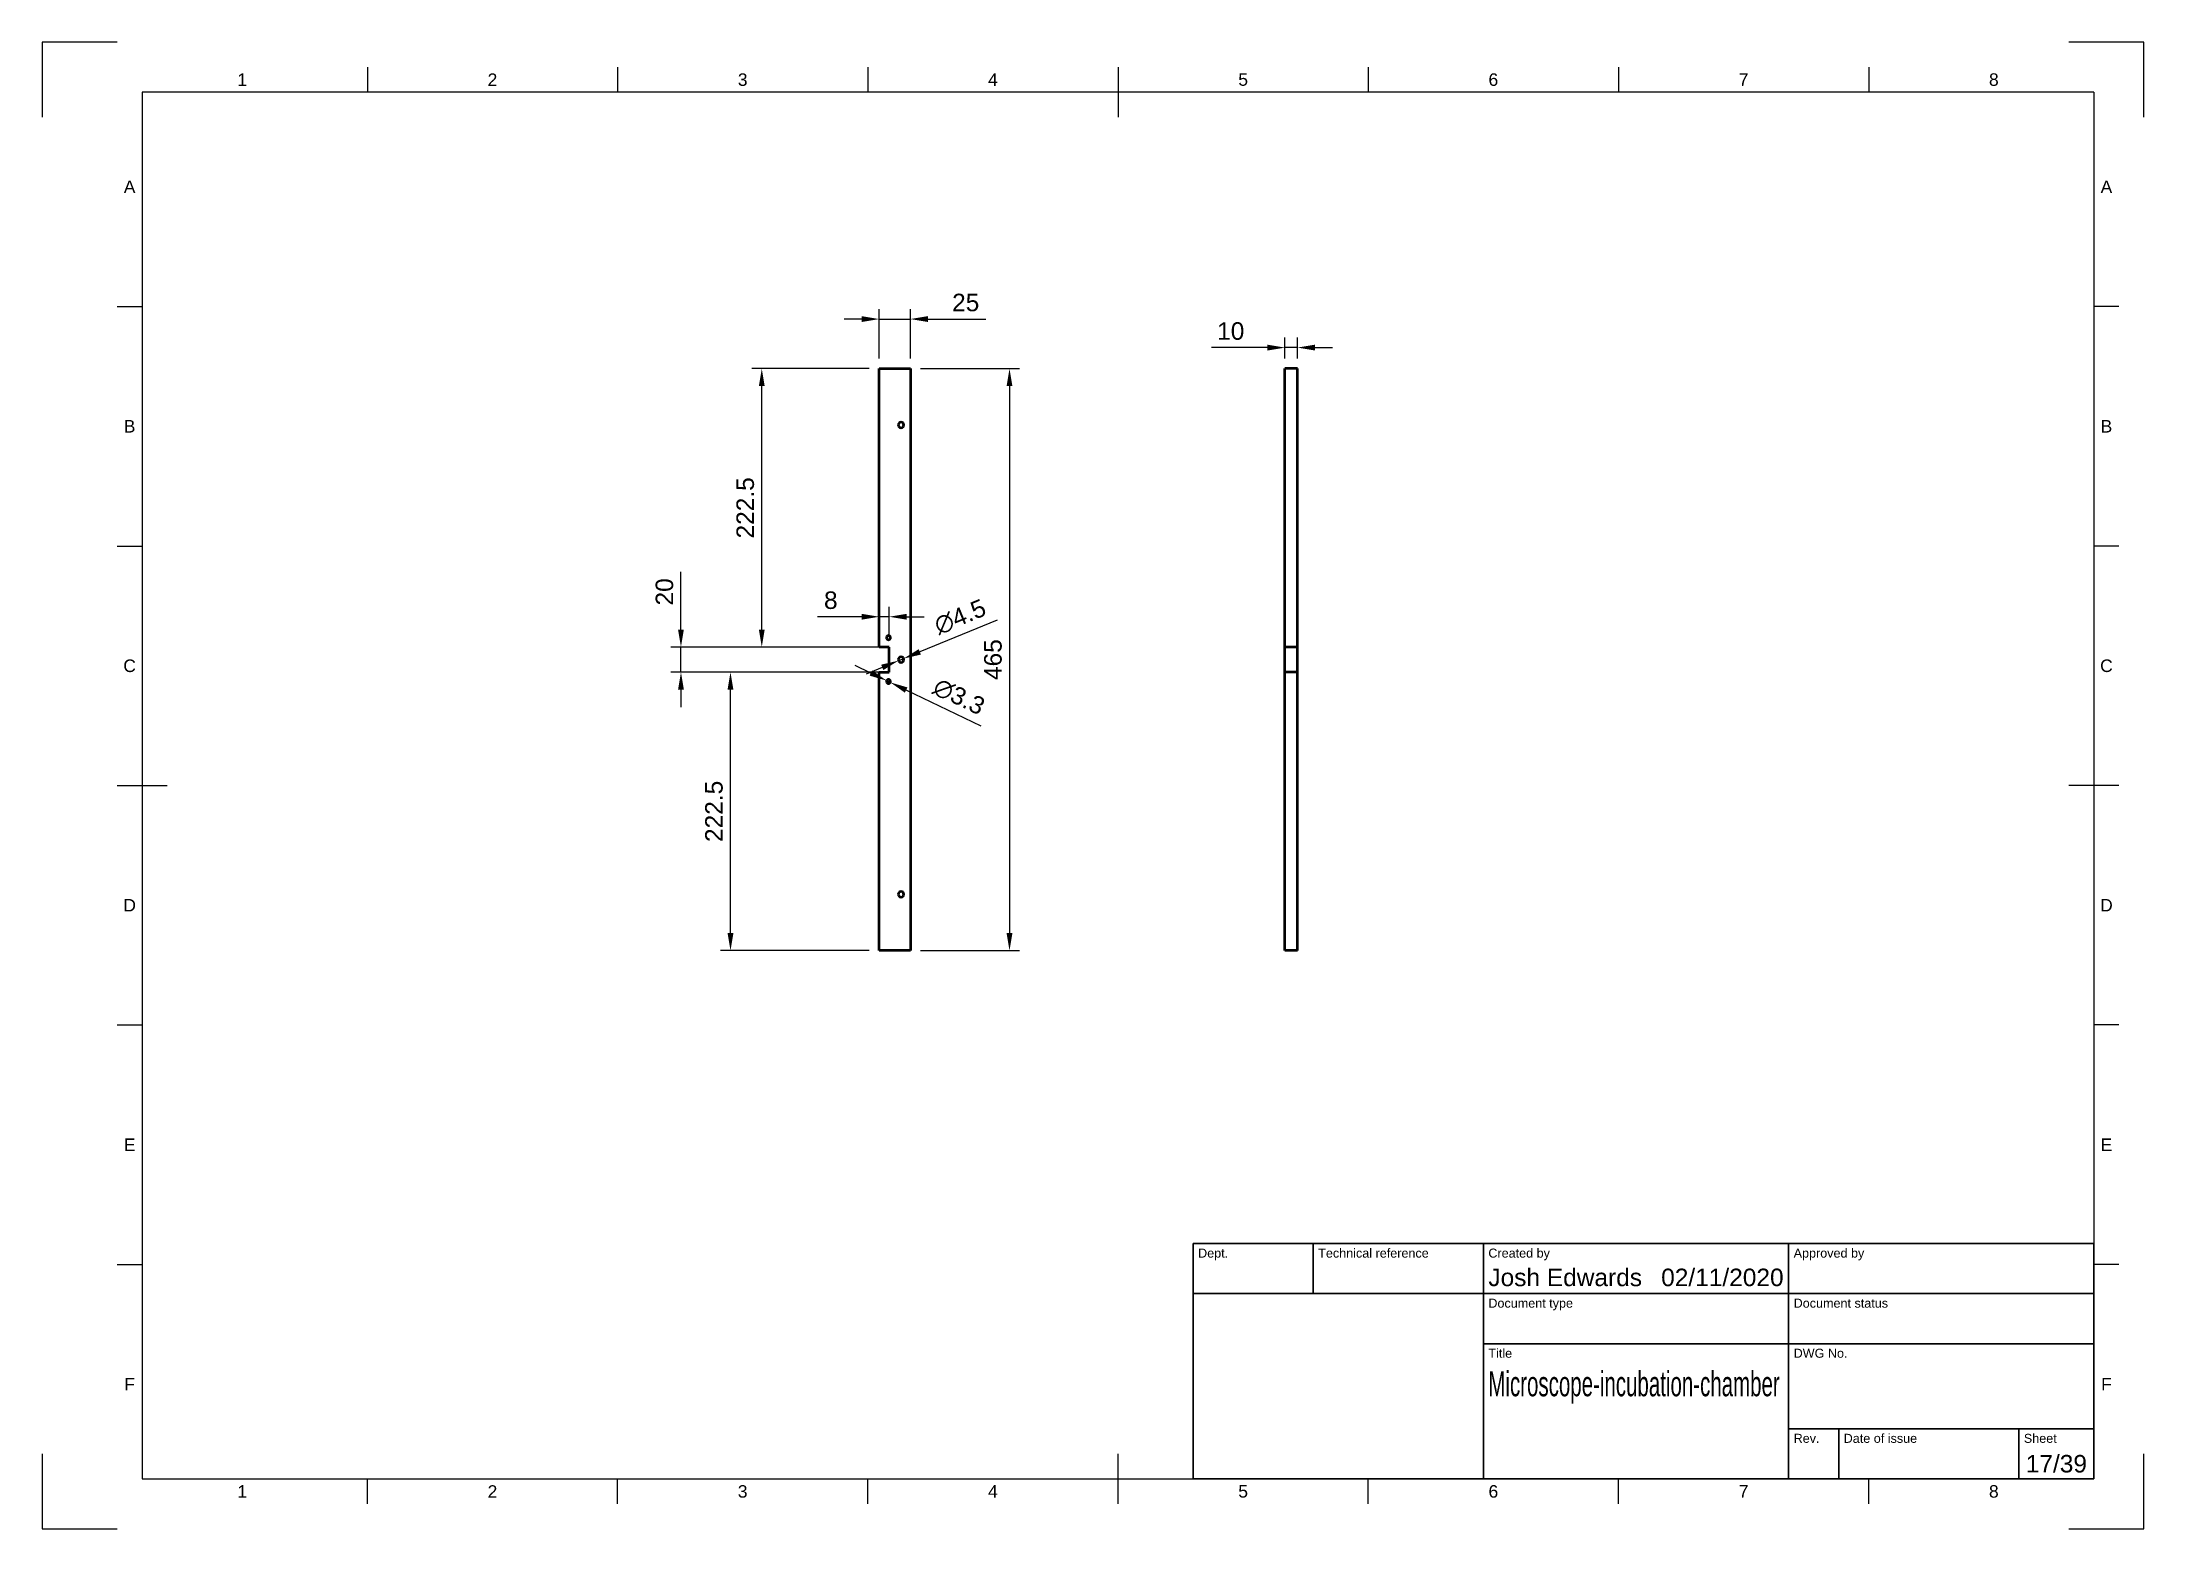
# Model space of a CAD drawing. Header units: millimetres. Extents: x 0 to 420, y 0 to 297.
import ezdxf
from ezdxf.enums import TextEntityAlignment as Align

# ---------------------------------------------------------------- set-up
doc = ezdxf.new("R2010")
doc.units = ezdxf.units.MM
doc.header["$LTSCALE"] = 0.75
for name, color, linetype, lineweight in [('Border', 7, 'Continuous', 25), ('Dimensions', 7, 'Continuous', 25), ('TitleBlock', 7, 'Continuous', 35), ('Visible', 7, 'Continuous', 50)]:
    doc.layers.add(name, color=color, linetype=linetype, lineweight=lineweight)
doc.styles.add('FusionTitle', font='')
doc.styles.get("Standard").update_dxf_attribs({"font": 'arial.ttf'})
doc.styles.get('FusionTitle').set_extended_font_data('Arial Unicode MS')
doc.dimstyles.new('ISO-25', dxfattribs={"dimtxt": 3.5, "dimasz": 3.5, "dimexe": 2, "dimexo": 2, "dimgap": 1.5, "dimtad": 1, "dimzin": 12, "dimdsep": 46, "dimtxsty": 'Standard', "dimcen": 0, "dimclrd": 256, "dimclre": 256, "dimclrt": 256, "dimazin": 3, "dimtp": 0.1, "dimtm": 0.1, "dimtfac": 0.714, "dimtmove": 0, "dimatfit": 3, "dimfxl": 1, "dimtzin": 12, "dimarcsym": 0})

# ---------------------------------------------------------------- blocks, each defined once
blk = doc.blocks.new('ISO_A3_SHEET')
at = {"layer": 'Border'}
for p, q in [((15, 297), (0, 297)), ((0, 297), (0, 282)), ((420, 297), (405, 297)), ((420, 282), (420, 297)), ((65, 292), (65, 287)), ((115, 292), (115, 287)), ((165, 292), (165, 287)), ((215, 292), (215, 282)), ((265, 292), (265, 287)), ((315, 292), (315, 287)), ((365, 292), (365, 287)), ((410, 287), (20, 287)), ((20, 287), (20, 10)), ((410, 287), (410, 10)), ((15, 244.16666), (20, 244.16666)), ((415, 244.16666), (410, 244.16666)), ((15, 196.33333), (20, 196.33333)), ((415, 196.33333), (410, 196.33333)), ((15, 148.5), (25, 148.5)), ((415, 148.5), (405, 148.5)), ((15, 100.66667), (20, 100.66667)), ((415, 100.66667), (410, 100.66667)), ((15, 52.83334), (20, 52.83334)), ((415, 52.83334), (410, 52.83334)), ((0, 15), (0, 0)), ((215, 5), (215, 15)), ((420, 0), (420, 15)), ((20, 10), (410, 10)), ((65, 5), (65, 10)), ((115, 5), (115, 10)), ((165, 5), (165, 10)), ((265, 5), (265, 10)), ((315, 5), (315, 10)), ((365, 5), (365, 10)), ((0, 0), (15, 0)), ((405, 0), (420, 0))]:
    blk.add_line(p, q, dxfattribs=at)
at = {"layer": 'Border', "style": 'FusionTitle'}
for s, p in [('1', (40, 289.5)), ('2', (90, 289.5)), ('3', (140, 289.5)), ('4', (190, 289.5)), ('5', (240, 289.5)), ('6', (290, 289.5)), ('7', (340, 289.5)), ('8', (390, 289.5)), ('A', (17.5, 268.08333)), ('A', (412.5, 268.08333)), ('B', (17.5, 220.25)), ('B', (412.5, 220.25)), ('C', (17.5, 172.41667)), ('C', (412.5, 172.41667)), ('D', (17.5, 124.58334)), ('D', (412.5, 124.58334)), ('E', (17.5, 76.75001)), ('E', (412.5, 76.75001)), ('F', (17.5, 28.91668)), ('F', (412.5, 28.91668)), ('1', (40, 7.5)), ('2', (90, 7.5)), ('3', (140, 7.5)), ('4', (190, 7.5)), ('5', (240, 7.5)), ('6', (290, 7.5)), ('7', (340, 7.5)), ('8', (390, 7.5))]:
    blk.add_text(s, height=2.5, dxfattribs=at).set_placement(p, align=Align.MIDDLE)
blk = doc.blocks.new('ISO_TITLEBLOCK')
at = {"layer": 'TitleBlock'}
for p, q in [((0, 47), (-180, 47)), ((-180, 47), (-180, 0)), ((-156, 37), (-156, 47)), ((-122, 0), (-122, 47)), ((-61, 0), (-61, 47)), ((0, 0), (0, 47)), ((-180, 37), (0, 37)), ((-122, 27), (0, 27)), ((-61, 10), (0, 10)), ((-51, 0), (-51, 10)), ((-15, 0), (-15, 10)), ((-180, 0), (0, 0))]:
    blk.add_line(p, q, dxfattribs=at)
at = {"layer": 'TitleBlock', "style": 'FusionTitle'}
for s, p in [('Dept.', (-179, 46)), ('Technical reference', (-155, 46)), ('Created by', (-121, 46)), ('Approved by', (-60, 46)), ('Document type', (-121, 36)), ('Document status', (-60, 36)), ('Title', (-121, 26)), ('DWG No.', (-60, 26)), ('Rev.', (-60, 9)), ('Date of issue', (-50, 9)), ('Sheet', (-14, 9))]:
    blk.add_text(s, height=1.8, dxfattribs=at).set_placement(p, align=Align.TOP_LEFT)
for tag, p, height in [('DEPT', (-179, 38.5), 3.5), ('TECHNICAL_REFERENCE', (-155, 38.5), 3.5), ('CREATED_BY', (-121, 38.5), 3.5), ('APPROVED_BY', (-60, 38.5), 3.5), ('DOCUMENT_TYPE', (-121, 28.5), 3.5), ('DOCUMENT_STATUS', (-60, 28.5), 3.5), ('TITLE_1', (-121, 16.5), 5), ('TITLE_2', (-121, 9), 5), ('TITLE_3', (-121, 1.5), 5), ('DATE_OF_ISSUE', (-50, 1.5), 3.5)]:
    blk.add_attdef(tag, p, '', height=height, dxfattribs=at)
for tag, p in [('CREATED_DATE', (-62, 38.5)), ('APPROVED_DATE', (-1, 38.5))]:
    blk.add_attdef(tag, text='', height=3.5, dxfattribs=at).set_placement(p, align=Align.RIGHT)
for tag, height, p in [('DRAWING_NUMBER', 5, (-30.5, 16.6)), ('REV', 3.5, (-56, 3.1)), ('SHEET', 3.5, (-7.5, 3.1))]:
    blk.add_attdef(tag, text='', height=height, dxfattribs=at).set_placement(p, align=Align.MIDDLE)
blk = doc.blocks.new('*D14')
at = {"layer": 'Defpoints', "color": 0, "transparency": 16777216}
for p in [(173.513803, 241.667493), (167.263803, 231.767998), (173.513803, 231.767998)]:
    blk.add_point(p, dxfattribs=at)
at = {"layer": 'Dimensions', "lineweight": -2, "transparency": 16777216}
for p, q in [((167.263803, 233.767998), (167.263803, 243.667493)), ((173.513803, 233.767998), (173.513803, 243.667493)), ((163.763803, 241.667493), (160.263803, 241.667493)), ((167.263803, 241.667493), (173.513803, 241.667493)), ((177.013803, 241.667493), (188.613394, 241.667493))]:
    blk.add_line(p, q, dxfattribs=at)
at = {"layer": 'Dimensions', "transparency": 16777216}
for points in [[(163.763803, 242.250826), (163.763803, 241.08416), (167.263803, 241.667493)], [(177.013803, 242.250826), (177.013803, 241.08416), (173.513803, 241.667493)]]:
    blk.add_solid(points, dxfattribs=at)
at = {"layer": 'Dimensions', "transparency": 16777216, "insert": (184.563599, 244.954498), "char_height": 3.5, "attachment_point": 5}
blk.add_mtext('25', dxfattribs=at)
blk = doc.blocks.new('*D15')
at = {"layer": 'Defpoints', "color": 0, "transparency": 16777216}
for p in [(248.361197, 235.97033), (248.361197, 231.767999), (250.861197, 231.767999)]:
    blk.add_point(p, dxfattribs=at)
at = {"layer": 'Dimensions', "lineweight": -2, "transparency": 16777216}
for p, q in [((244.861197, 235.97033), (233.688959, 235.97033)), ((248.361197, 233.767999), (248.361197, 237.97033)), ((250.861197, 235.97033), (248.361197, 235.97033)), ((250.861197, 233.767999), (250.861197, 237.97033)), ((254.361197, 235.97033), (257.861197, 235.97033))]:
    blk.add_line(p, q, dxfattribs=at)
at = {"layer": 'Dimensions', "transparency": 16777216}
for points in [[(244.861197, 236.553663), (244.861197, 235.386997), (248.361197, 235.97033)], [(254.361197, 236.553663), (254.361197, 235.386997), (250.861197, 235.97033)]]:
    blk.add_solid(points, dxfattribs=at)
at = {"layer": 'Dimensions', "transparency": 16777216, "insert": (237.525078, 239.257336), "char_height": 3.5, "attachment_point": 5}
blk.add_mtext('10', dxfattribs=at)
blk = doc.blocks.new('*D16')
at = {"layer": 'Defpoints', "color": 0, "transparency": 16777216}
for p in [(173.513803, 231.767998), (173.513803, 115.517998), (193.312793, 115.517998)]:
    blk.add_point(p, dxfattribs=at)
at = {"layer": 'Dimensions', "lineweight": -2, "transparency": 16777216}
for p, q in [((175.513803, 231.767998), (195.312793, 231.767998)), ((193.312793, 228.267998), (193.312793, 119.017998)), ((175.513803, 115.517998), (195.312793, 115.517998))]:
    blk.add_line(p, q, dxfattribs=at)
at = {"layer": 'Dimensions', "transparency": 16777216}
for points in [[(192.72946, 228.267998), (193.896126, 228.267998), (193.312793, 231.767998)], [(192.72946, 119.017998), (193.896126, 119.017998), (193.312793, 115.517998)]]:
    blk.add_solid(points, dxfattribs=at)
at = {"layer": 'Dimensions', "transparency": 16777216, "insert": (190.025788, 173.642998), "char_height": 3.5, "attachment_point": 5, "rotation": 90}
blk.add_mtext('465', dxfattribs=at)
blk = doc.blocks.new('*D17')
at = {"layer": 'Defpoints', "color": 0, "transparency": 16777216}
for p in [(143.815318, 231.767998), (167.263803, 231.767998), (167.263803, 176.142998)]:
    blk.add_point(p, dxfattribs=at)
at = {"layer": 'Dimensions', "lineweight": -2, "transparency": 16777216}
for p, q in [((165.263803, 231.767998), (141.815318, 231.767998)), ((143.815318, 179.642998), (143.815318, 228.267998)), ((165.263803, 176.142998), (141.815318, 176.142998))]:
    blk.add_line(p, q, dxfattribs=at)
at = {"layer": 'Dimensions', "transparency": 16777216}
for points in [[(143.231985, 228.267998), (144.398652, 228.267998), (143.815318, 231.767998)], [(143.231985, 179.642998), (144.398652, 179.642998), (143.815318, 176.142998)]]:
    blk.add_solid(points, dxfattribs=at)
at = {"layer": 'Dimensions', "transparency": 16777216, "insert": (140.528313, 203.955498), "char_height": 3.5, "attachment_point": 5, "rotation": 90}
blk.add_mtext('222.5', dxfattribs=at)
blk = doc.blocks.new('*D18')
at = {"layer": 'Defpoints', "color": 0, "transparency": 16777216}
for p in [(137.565318, 171.142998), (167.263803, 171.142998), (167.263803, 115.517998)]:
    blk.add_point(p, dxfattribs=at)
at = {"layer": 'Dimensions', "lineweight": -2, "transparency": 16777216}
for p, q in [((165.263803, 171.142998), (135.565318, 171.142998)), ((137.565318, 119.017998), (137.565318, 167.642998)), ((165.263803, 115.517998), (135.565318, 115.517998))]:
    blk.add_line(p, q, dxfattribs=at)
at = {"layer": 'Dimensions', "transparency": 16777216}
for points in [[(136.981985, 167.642998), (138.148652, 167.642998), (137.565318, 171.142998)], [(136.981985, 119.017998), (138.148652, 119.017998), (137.565318, 115.517998)]]:
    blk.add_solid(points, dxfattribs=at)
at = {"layer": 'Dimensions', "transparency": 16777216, "insert": (134.278313, 143.330498), "char_height": 3.5, "attachment_point": 5, "rotation": 90}
blk.add_mtext('222.5', dxfattribs=at)
blk = doc.blocks.new('*D19')
at = {"layer": 'Defpoints', "color": 0, "transparency": 16777216}
for p in [(127.665823, 176.142998), (169.263803, 176.142998), (169.263803, 171.142998)]:
    blk.add_point(p, dxfattribs=at)
at = {"layer": 'Dimensions', "lineweight": -2, "transparency": 16777216}
for p, q in [((127.665823, 179.642998), (127.665823, 191.20439)), ((167.263803, 176.142998), (125.665823, 176.142998)), ((127.665823, 171.142998), (127.665823, 176.142998)), ((167.263803, 171.142998), (125.665823, 171.142998)), ((127.665823, 167.642998), (127.665823, 164.142998))]:
    blk.add_line(p, q, dxfattribs=at)
at = {"layer": 'Dimensions', "transparency": 16777216}
for points in [[(127.08249, 179.642998), (128.249157, 179.642998), (127.665823, 176.142998)], [(127.08249, 167.642998), (128.249157, 167.642998), (127.665823, 171.142998)]]:
    blk.add_solid(points, dxfattribs=at)
at = {"layer": 'Dimensions', "transparency": 16777216, "insert": (124.378818, 187.173694), "char_height": 3.5, "attachment_point": 5, "rotation": 90}
blk.add_mtext('20', dxfattribs=at)
blk = doc.blocks.new('*D20')
at = {"layer": 'Defpoints', "color": 0, "transparency": 16777216}
for p in [(167.263803, 182.205399), (167.263803, 176.142998), (169.263803, 176.142998)]:
    blk.add_point(p, dxfattribs=at)
at = {"layer": 'Dimensions', "lineweight": -2, "transparency": 16777216}
for p, q in [((163.763803, 182.205399), (154.957528, 182.205399)), ((167.263803, 178.142998), (167.263803, 184.205399)), ((169.263803, 182.205399), (167.263803, 182.205399)), ((169.263803, 178.142998), (169.263803, 184.205399)), ((172.763803, 182.205399), (176.263803, 182.205399))]:
    blk.add_line(p, q, dxfattribs=at)
at = {"layer": 'Dimensions', "transparency": 16777216}
for points in [[(163.763803, 182.788733), (163.763803, 181.622066), (167.263803, 182.205399)], [(172.763803, 182.788733), (172.763803, 181.622066), (169.263803, 182.205399)]]:
    blk.add_solid(points, dxfattribs=at)
at = {"layer": 'Dimensions', "transparency": 16777216, "insert": (157.610665, 185.492405), "char_height": 3.5, "attachment_point": 5}
blk.add_mtext('8', dxfattribs=at)
blk = doc.blocks.new('*D21')
at = {"layer": 'Defpoints', "color": 0, "transparency": 16777216}
for p in [(168.767257, 169.447191), (169.510349, 169.088805)]:
    blk.add_point(p, dxfattribs=at)
at = {"layer": 'Dimensions', "lineweight": -2, "transparency": 16777216}
for p, q in [((165.614749, 170.967615), (162.46224, 172.488038)), ((168.767257, 169.447191), (169.510349, 169.088805)), ((187.686887, 160.322441), (172.662858, 167.568381))]:
    blk.add_line(p, q, dxfattribs=at)
at = {"layer": 'Dimensions', "transparency": 16777216}
for points in [[(165.868153, 171.493033), (165.361345, 170.442197), (168.767257, 169.447191)], [(172.916262, 168.0938), (172.409454, 167.042963), (169.510349, 169.088805)]]:
    blk.add_solid(points, dxfattribs=at)
at = {"layer": 'Dimensions', "transparency": 16777216, "insert": (183.221546, 166.234027), "char_height": 3.5, "attachment_point": 5, "rotation": 334.25244131}
blk.add_mtext('∅3.3', dxfattribs=at)
blk = doc.blocks.new('*D22')
at = {"layer": 'Defpoints', "color": 0, "transparency": 16777216}
for p in [(171.118668, 173.428836), (172.158939, 173.85716)]:
    blk.add_point(p, dxfattribs=at)
at = {"layer": 'Dimensions', "lineweight": -2, "transparency": 16777216}
for p, q in [((190.843453, 181.550355), (175.395338, 175.189721)), ((171.118668, 173.428836), (172.158939, 173.85716)), ((167.882268, 172.096275), (164.645869, 170.763715))]:
    blk.add_line(p, q, dxfattribs=at)
at = {"layer": 'Dimensions', "transparency": 16777216}
for points in [[(167.660175, 172.635675), (168.104362, 171.556876), (171.118668, 173.428836)], [(175.173245, 175.729121), (175.617432, 174.650321), (172.158939, 173.85716)]]:
    blk.add_solid(points, dxfattribs=at)
at = {"layer": 'Dimensions', "transparency": 16777216, "insert": (183.44886, 182.166278), "char_height": 3.5, "attachment_point": 5, "rotation": 22.37901935}
blk.add_mtext('∅4.5', dxfattribs=at)

msp = doc.modelspace()

# ---------------------------------------------------------------- linework, layer by layer
at = {"layer": 'Visible', "extrusion": (0, 1, 0)}
for p, q in [((167.263803, 176.142998, 1.25), (167.263803, 231.767998, 1.25)), ((167.263803, 231.767998, 1.25), (173.513803, 231.767998, 1.25)), ((173.513803, 231.767998, 1.25), (173.513803, 115.517998, 1.25)), ((250.861197, 231.767999, 3.125), (248.361197, 231.767999, 3.125)), ((248.361197, 176.142999, 3.125), (248.361197, 231.767999, 3.125)), ((250.861197, 176.142999, 3.125), (250.861197, 231.767999, 3.125)), ((169.263803, 176.142998, 1.25), (167.263803, 176.142998, 1.25)), ((169.263803, 171.142998, 1.25), (169.263803, 176.142998, 1.25)), ((250.861197, 176.142999, 3.125), (248.361197, 176.142999, 3.125)), ((248.361197, 171.142999, 1.125), (248.361197, 176.142999, 1.125)), ((250.861197, 171.142999, 1.125), (250.861197, 176.142999, 1.125)), ((167.263803, 171.142998, 1.25), (169.263803, 171.142998, 1.25)), ((167.263803, 115.517998, 1.25), (167.263803, 171.142998, 1.25)), ((250.861197, 171.142999, 3.125), (248.361197, 171.142999, 3.125)), ((248.361197, 115.517999, 3.125), (248.361197, 171.142999, 3.125)), ((250.861197, 115.517999, 3.125), (250.861197, 171.142999, 3.125)), ((173.513803, 115.517998, 1.25), (167.263803, 115.517998, 1.25)), ((250.861197, 115.517999, 3.125), (248.361197, 115.517999, 3.125))]:
    msp.add_line(p, q, dxfattribs=at)
at = {"layer": 'Visible', "extrusion": (2e-16, 0, -1)}
for centre, radius in [((-171.638803, 220.517998, -1.25), 0.5625), ((-169.138803, 178.017998, -1.25), 0.4125), ((-171.638803, 173.642998, -1.25), 0.5625), ((-169.138803, 169.267998, -1.25), 0.4125), ((-171.638803, 126.767998, -1.25), 0.5625)]:
    msp.add_circle(centre, radius, dxfattribs=at)

# ---------------------------------------------------------------- block references
at = {"layer": 'Border'}
msp.add_blockref('ISO_A3_SHEET', (0, 0), dxfattribs=at)
at = {"layer": 'TitleBlock'}
ref = msp.add_blockref('ISO_TITLEBLOCK', (410, 10), dxfattribs=at)
ref.add_attrib('CREATED_DATE', '02/11/2020', dxfattribs={"height": 3.5, "style": 'FusionTitle'}).set_placement((348, 48.5), align=Align.RIGHT)
ref.add_attrib('SHEET', '17/39', dxfattribs={"height": 3.5, "style": 'FusionTitle'}).set_placement((402.5, 13.1), align=Align.MIDDLE)
ref.add_attrib('TITLE_1', 'Microscope-incubation-chamber', (289, 26.5), dxfattribs={"height": 5, "style": 'FusionTitle', "width": 0.585891})
ref.add_attrib('CREATED_BY', 'Josh Edwards', (289, 48.5), dxfattribs={"height": 3.5, "style": 'FusionTitle'})

# ---------------------------------------------------------------- dimensions: what is measured, and where the dimension line sits
at = {"layer": 'Dimensions'}
for p1, p2, distance, picture, middle in [((167.263803, 231.767998), (173.513803, 231.767998), 9.899495, '*D14', (184.563599, 244.954498)), ((250.861197, 231.767999), (248.361197, 231.767999), -4.202331, '*D15', (237.525078, 239.257336)), ((167.263803, 176.142998), (167.263803, 231.767998), 23.448485, '*D17', (140.528313, 203.955498)), ((173.513803, 231.767998), (173.513803, 115.517998), 19.79899, '*D16', (190.025788, 173.642998)), ((169.263803, 171.142998), (169.263803, 176.142998), 41.59798, '*D19', (124.378818, 187.173694)), ((169.263803, 176.142998), (167.263803, 176.142998), -6.062401, '*D20', (157.610665, 185.492405)), ((167.263803, 115.517998), (167.263803, 171.142998), 29.698485, '*D18', (134.278313, 143.330498))]:
    dim = msp.add_aligned_dim(p1=p1, p2=p2, distance=distance, dimstyle='ISO-25', override={"dimlfac": 4, "dimclrd": 256, "dimclre": 256}, dxfattribs=at)
    dim.commit()
    dim.dimension.update_dxf_attribs({"geometry": picture, "text_midpoint": middle})
dim = msp.add_diameter_dim_2p(p1=(171.118668, 173.428836), p2=(172.158939, 173.85716), dimstyle='ISO-25', override={"dimlfac": 4, "dimclrd": 256, "dimclre": 256}, dxfattribs=at)
dim.commit()
dim.dimension.update_dxf_attribs({"geometry": '*D22', "text_midpoint": (184.737595, 179.036319), "dimtype": 163})
dim = msp.add_diameter_dim_2p(p1=(168.767257, 169.447191), p2=(169.510349, 169.088805), dimstyle='ISO-25', override={"dimlfac": 4, "dimclrd": 256, "dimclre": 256}, dxfattribs=at)
dim.commit()
dim.dimension.update_dxf_attribs({"geometry": '*D21', "text_midpoint": (183.221546, 166.234027)})

doc.saveas('drawing.dxf')
